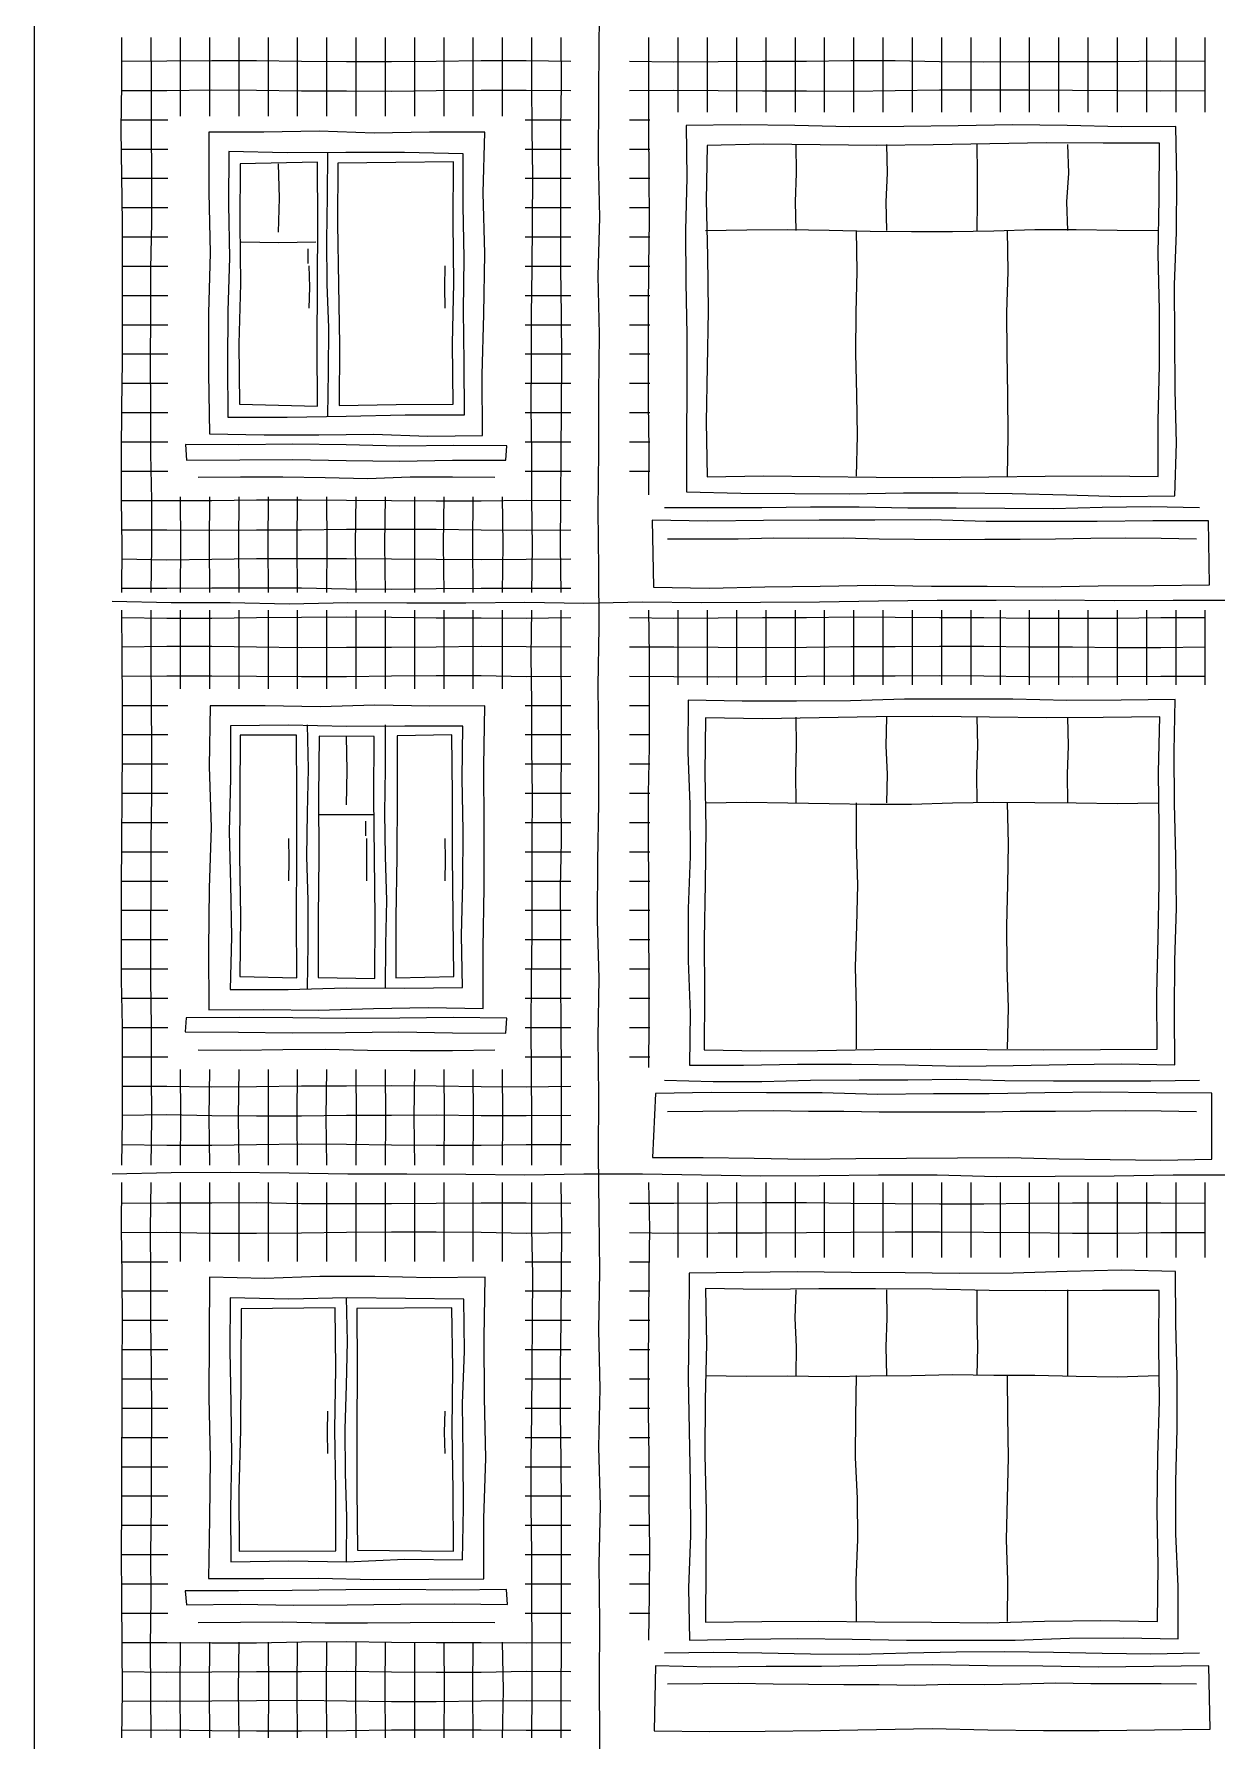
# Model space of a CAD drawing. Header units: millimetres. Extents: x 0 to 165, y 0 to 320.
# Drawn here: x 0 to 60.6, y 79 to 166.4 of the extents above; entities that cross this region are included whole.
import ezdxf

# ---------------------------------------------------------------- set-up
doc = ezdxf.new("R2010")
doc.units = ezdxf.units.MM
for name, color, linetype, true_color in [('01_KARKAS', 1, 'Continuous', 0xd62728), ('02_PROYOMY', 5, 'Continuous', 0x1f5fd6), ('03_BALKONY', 3, 'Continuous', 0x2ca02c), ('04_KLADKA', 32, 'Continuous', 0x8c5a2b)]:
    doc.layers.add(name, color=color, linetype=linetype, true_color=true_color)

msp = doc.modelspace()

# ---------------------------------------------------------------- linework, layer by layer
at = {"layer": '01_KARKAS'}
for points in [[(0, 169.057), (0, 166.038), (0, 163.019), (0, 160), (0, 156.981), (0, 153.962), (0, 150.943), (0, 147.925), (0, 144.906), (0, 141.887), (0, 138.868), (0, 135.849), (0, 132.83), (0, 129.811), (0, 126.792), (0, 123.774), (0, 120.755), (0, 117.736), (0, 114.717), (0, 111.698), (0, 108.679), (0, 105.66), (0, 102.642), (0, 99.623), (0, 96.604), (0, 93.585), (0, 90.566), (0, 87.547), (0, 84.528), (0, 81.509), (0, 78.491)], [(29.03, 76), (28.99, 79), (28.97, 82), (28.974, 85), (28.956, 88), (29.012, 91), (28.938, 94), (28.992, 97), (28.924, 100), (28.975, 103), (28.943, 106), (28.912, 109), (28.934, 112), (28.897, 115), (28.942, 118), (28.866, 121), (28.879, 124), (28.924, 127), (28.934, 130), (28.899, 133), (28.949, 136), (28.928, 139), (28.893, 142), (28.933, 145), (28.929, 148), (28.967, 151), (28.904, 154), (28.981, 157), (28.917, 160), (28.929, 163), (28.954, 166), (28.994, 169)], [(4, 137.333), (7.019, 137.267), (10.038, 137.261), (13.058, 137.209), (16.077, 137.267), (19.096, 137.249), (22.115, 137.257), (25.135, 137.281), (28.154, 137.241), (31.173, 137.302), (34.192, 137.269), (37.212, 137.286), (40.231, 137.305), (43.25, 137.35), (46.269, 137.394), (49.288, 137.393), (52.308, 137.414), (55.327, 137.368), (58.346, 137.384), (61.365, 137.394)], [(4, 108), (7.019, 108.075), (10.038, 108.091), (13.058, 108.048), (16.077, 108.009), (19.096, 108.001), (22.115, 107.978), (25.135, 107.954), (28.154, 108.007), (31.173, 108.003), (34.192, 107.958), (37.212, 107.905), (40.231, 107.914), (43.25, 107.958), (46.269, 107.946), (49.288, 107.868), (52.308, 107.876), (55.327, 107.892), (58.346, 107.955), (61.365, 107.946)]]:
    msp.add_lwpolyline(points, dxfattribs=at)
at = {"layer": '02_PROYOMY'}
for points in [[(8.942, 161.359), (8.958, 158.269), (9.01, 155.18), (8.927, 152.089), (8.931, 149), (8.991, 145.91)], [(23.085, 161.357), (20.256, 161.367), (17.428, 161.309), (14.599, 161.408), (11.771, 161.365), (8.942, 161.359)], [(22.972, 145.823), (22.961, 148.93), (23.036, 152.036), (23.087, 155.143), (22.999, 158.251), (23.085, 161.357)], [(9.97, 160.375), (9.955, 157.654), (10.002, 154.933), (9.926, 152.213), (9.898, 149.492), (9.926, 146.771)], [(21.974, 160.258), (18.974, 160.322), (15.972, 160.323), (12.971, 160.309), (9.97, 160.375)], [(15.04, 146.833), (15.078, 149.083), (15.091, 151.333), (15.013, 153.583), (14.997, 155.833), (15.038, 158.083), (15.04, 160.333)], [(22.041, 146.883), (22.027, 149.558), (21.998, 152.233), (22.027, 154.909), (21.979, 157.583), (21.974, 160.258)], [(10.556, 159.744), (10.538, 156.667), (10.575, 153.59), (10.492, 150.513), (10.524, 147.435)], [(14.51, 159.826), (10.556, 159.744)], [(12.52, 156.243), (12.564, 157.988), (12.52, 159.733)], [(14.511, 147.324), (14.502, 150.449), (14.515, 153.575), (14.537, 156.7), (14.51, 159.826)], [(15.566, 159.768), (15.543, 156.666), (15.599, 153.564), (15.636, 150.461), (15.634, 147.359)], [(21.488, 159.836), (18.527, 159.805), (15.566, 159.768)], [(21.464, 147.432), (21.435, 150.533), (21.496, 153.634), (21.471, 156.735), (21.488, 159.836)], [(10.6, 155.743), (12.52, 155.716), (14.44, 155.743)], [(14.04, 154.643), (14.04, 155.393)], [(14.09, 152.343), (14.117, 153.428), (14.09, 154.513)], [(21.05, 152.343), (21.033, 153.428), (21.05, 154.513)], [(9.926, 146.771), (12.955, 146.76), (15.984, 146.809), (19.012, 146.887), (22.041, 146.883)], [(10.524, 147.435), (14.511, 147.324)], [(15.634, 147.359), (18.549, 147.412), (21.464, 147.432)], [(24.214, 145.299), (21.47, 145.317), (18.726, 145.28), (15.982, 145.339), (13.238, 145.377), (10.494, 145.354), (7.75, 145.362)], [(7.75, 145.362), (7.807, 144.565)], [(8.991, 145.91), (11.787, 145.859), (14.584, 145.865), (17.38, 145.885), (20.176, 145.796), (22.972, 145.823)], [(24.166, 144.556), (24.214, 145.299)], [(7.807, 144.565), (10.534, 144.58), (13.26, 144.603), (15.987, 144.543), (18.713, 144.516), (21.44, 144.568), (24.166, 144.556)], [(8.4, 143.683), (10.571, 143.702), (12.743, 143.704), (14.914, 143.669), (17.086, 143.629), (19.257, 143.704), (21.429, 143.708), (23.6, 143.683)], [(9.027, 131.983), (8.97, 128.866), (9.073, 125.749), (8.97, 122.632), (8.935, 119.515), (8.948, 116.398)], [(23.083, 131.979), (20.272, 131.965), (17.461, 132.008), (14.649, 131.933), (11.838, 131.978), (9.027, 131.983)], [(23.002, 116.467), (22.998, 119.57), (23.056, 122.672), (23.055, 125.774), (23.034, 128.877), (23.083, 131.979)], [(10.061, 130.95), (10.054, 128.247), (9.997, 125.545), (10.067, 122.842), (10.104, 120.139), (10.046, 117.436)], [(21.961, 130.935), (18.986, 130.933), (16.011, 130.916), (13.036, 130.988), (10.061, 130.95)], [(10.547, 130.474), (10.543, 127.382), (10.518, 124.29), (10.566, 121.198), (10.546, 118.105)], [(13.448, 130.47), (10.547, 130.474)], [(13.467, 118.042), (13.445, 121.149), (13.453, 124.256), (13.465, 127.363), (13.448, 130.47)], [(14, 117.5), (14.038, 119.75), (14.031, 122), (13.975, 124.25), (14.007, 126.5), (14.062, 128.75), (14, 131)], [(14.601, 130.423), (14.562, 127.333), (14.593, 124.242), (14.546, 121.152), (14.548, 118.062)], [(17.423, 130.398), (14.601, 130.423)], [(16, 126.91), (16.029, 128.655), (16, 130.4)], [(17.454, 118.013), (17.466, 121.109), (17.445, 124.205), (17.411, 127.302), (17.423, 130.398)], [(18, 117.5), (18.017, 119.75), (18.067, 122), (18.001, 124.25), (17.964, 126.5), (18.004, 128.75), (18, 131)], [(18.599, 130.443), (18.598, 127.342), (18.579, 124.241), (18.531, 121.14), (18.532, 118.039)], [(21.403, 130.494), (18.599, 130.443)], [(21.505, 118.108), (21.467, 121.205), (21.434, 124.301), (21.442, 127.398), (21.403, 130.494)], [(21.94, 117.551), (21.895, 120.228), (21.971, 122.905), (21.977, 125.581), (21.931, 128.258), (21.961, 130.935)], [(14.6, 126.41), (17.4, 126.41)], [(17, 125.31), (17, 126.06)], [(13.05, 123.01), (13.069, 124.095), (13.05, 125.18)], [(17.05, 123.01), (17.053, 124.095), (17.05, 125.18)], [(21.05, 123.01), (21.077, 124.095), (21.05, 125.18)], [(10.546, 118.105), (13.467, 118.042)], [(14.548, 118.062), (17.454, 118.013)], [(18.532, 118.039), (21.505, 118.108)], [(10.046, 117.436), (13.02, 117.436), (15.993, 117.527), (18.966, 117.52), (21.94, 117.551)], [(8.948, 116.398), (11.758, 116.427), (14.569, 116.38), (17.38, 116.479), (20.19, 116.521), (23.002, 116.467)], [(7.787, 115.988), (7.739, 115.28)], [(24.212, 115.982), (21.474, 116.012), (18.737, 115.977), (15.999, 115.965), (13.262, 115.987), (10.524, 116.008), (7.787, 115.988)], [(24.166, 115.206), (24.212, 115.982)], [(7.739, 115.28), (10.477, 115.265), (13.215, 115.227), (15.952, 115.235), (18.69, 115.268), (21.428, 115.229), (24.166, 115.206)], [(8.4, 114.35), (10.571, 114.34), (12.743, 114.372), (14.914, 114.385), (17.086, 114.341), (19.257, 114.326), (21.429, 114.327), (23.6, 114.35)], [(8.987, 102.7), (8.97, 99.613), (8.95, 96.526), (9.02, 93.439), (8.981, 90.352), (8.941, 87.265)], [(23.107, 102.716), (20.283, 102.673), (17.459, 102.748), (14.635, 102.75), (11.811, 102.647), (8.987, 102.7)], [(23.043, 87.254), (23.039, 90.346), (23.139, 93.438), (23.076, 96.531), (23.057, 99.624), (23.107, 102.716)], [(10.049, 101.647), (10.034, 98.944), (10.075, 96.241), (10.103, 93.538), (10.062, 90.834), (10.076, 88.131)], [(22.018, 101.587), (19.025, 101.611), (16.033, 101.646), (13.041, 101.589), (10.049, 101.647)], [(16, 88.167), (16.017, 90.417), (15.956, 92.667), (15.942, 94.917), (16.01, 97.167), (16.055, 99.417), (16, 101.667)], [(21.954, 88.224), (21.999, 90.896), (21.972, 93.569), (21.947, 96.242), (22.052, 98.914), (22.018, 101.587)], [(10.601, 101.079), (10.598, 97.979), (10.564, 94.879), (10.492, 91.779), (10.51, 88.679)], [(15.417, 101.134), (10.601, 101.079)], [(15.449, 88.681), (15.452, 91.794), (15.399, 94.908), (15.455, 98.021), (15.417, 101.134)], [(21.392, 101.141), (16.524, 101.102)], [(16.524, 101.102), (16.557, 98.008), (16.526, 94.913), (16.525, 91.818), (16.564, 88.723)], [(21.484, 88.664), (21.46, 91.783), (21.417, 94.902), (21.443, 98.022), (21.392, 101.141)], [(15.05, 93.677), (15.038, 94.762), (15.05, 95.847)], [(21.05, 93.677), (21.018, 94.762), (21.05, 95.847)], [(10.51, 88.679), (15.449, 88.681)], [(16.564, 88.723), (21.484, 88.664)], [(10.076, 88.131), (13.046, 88.183), (16.016, 88.122), (18.984, 88.256), (21.954, 88.224)], [(24.193, 86.715), (21.45, 86.669), (18.706, 86.7), (15.963, 86.699), (13.219, 86.657), (10.476, 86.633), (7.732, 86.64)], [(7.732, 86.64), (7.805, 85.92)], [(8.941, 87.265), (11.761, 87.264), (14.582, 87.293), (17.402, 87.228), (20.223, 87.242), (23.043, 87.254)], [(24.253, 85.948), (24.193, 86.715)], [(7.805, 85.92), (10.547, 85.958), (13.288, 85.907), (16.029, 85.927), (18.771, 85.963), (21.512, 85.975), (24.253, 85.948)], [(8.4, 85.017), (10.571, 85.04), (12.743, 85.048), (14.914, 84.998), (17.086, 84.997), (19.257, 85.011), (21.429, 85.037), (23.6, 85.017)]]:
    msp.add_lwpolyline(points, dxfattribs=at)
at = {"layer": '03_BALKONY'}
for points in [[(33.405, 161.707), (33.439, 159.027), (33.376, 156.346), (33.393, 153.666), (33.439, 150.985), (33.438, 148.304), (33.416, 145.624), (33.42, 142.943)], [(58.493, 161.647), (55.706, 161.632), (52.918, 161.699), (50.131, 161.741), (47.343, 161.687), (44.555, 161.66), (41.768, 161.631), (38.98, 161.712), (36.193, 161.743), (33.405, 161.707)], [(58.445, 142.738), (58.523, 145.439), (58.461, 148.141), (58.435, 150.842), (58.424, 153.543), (58.532, 156.244), (58.536, 158.945), (58.493, 161.647)], [(34.476, 160.688), (34.429, 157.856), (34.491, 155.025), (34.534, 152.193), (34.484, 149.362), (34.435, 146.531), (34.477, 143.699)], [(57.658, 160.798), (54.761, 160.793), (51.863, 160.817), (48.965, 160.769), (46.067, 160.722), (43.17, 160.672), (40.272, 160.718), (37.374, 160.75), (34.476, 160.688)], [(39.04, 156.333), (39.007, 157.8), (39.056, 159.267), (39.04, 160.733)], [(43.68, 156.333), (43.659, 157.8), (43.712, 159.267), (43.68, 160.733)], [(48.32, 156.333), (48.333, 157.8), (48.324, 159.267), (48.32, 160.733)], [(52.96, 156.333), (52.913, 157.8), (53.011, 159.267), (52.96, 160.733)], [(57.579, 143.73), (57.586, 146.575), (57.658, 149.419), (57.649, 152.264), (57.588, 155.109), (57.642, 157.954), (57.658, 160.798)], [(34.4, 156.333), (36.509, 156.36), (38.618, 156.37), (40.727, 156.351), (42.836, 156.298), (44.945, 156.269), (47.055, 156.277), (49.164, 156.301), (51.273, 156.382), (53.382, 156.371), (55.491, 156.346), (57.6, 156.333)], [(42.133, 143.733), (42.174, 145.833), (42.144, 147.933), (42.089, 150.033), (42.108, 152.133), (42.167, 154.233), (42.133, 156.333)], [(49.867, 143.733), (49.901, 145.833), (49.888, 147.933), (49.842, 150.033), (49.828, 152.133), (49.903, 154.233), (49.867, 156.333)], [(34.477, 143.699), (37.365, 143.755), (40.253, 143.724), (43.14, 143.689), (46.028, 143.665), (48.916, 143.71), (51.804, 143.733), (54.691, 143.763), (57.579, 143.73)], [(33.42, 142.943), (36.2, 142.868), (38.98, 142.849), (41.761, 142.832), (44.542, 142.888), (47.323, 142.88), (50.104, 142.856), (52.884, 142.781), (55.664, 142.696), (58.445, 142.738)], [(32.3, 142.133), (34.791, 142.13), (37.282, 142.132), (39.773, 142.169), (42.264, 142.169), (44.755, 142.117), (47.245, 142.127), (49.736, 142.096), (52.227, 142.079), (54.718, 142.145), (57.209, 142.185), (59.7, 142.133)], [(60.17, 141.451), (57.319, 141.453), (54.468, 141.425), (51.617, 141.427), (48.767, 141.421), (45.916, 141.506), (43.065, 141.491), (40.214, 141.481), (37.363, 141.472), (34.512, 141.442), (31.662, 141.479)], [(31.662, 141.479), (31.733, 138.05)], [(60.208, 138.168), (60.17, 141.451)], [(32.45, 140.533), (34.257, 140.533), (36.063, 140.536), (37.87, 140.589), (39.677, 140.565), (41.483, 140.574), (43.29, 140.526), (45.097, 140.52), (46.903, 140.498), (48.71, 140.513), (50.517, 140.507), (52.323, 140.535), (54.13, 140.56), (55.937, 140.59), (57.743, 140.563), (59.55, 140.533)], [(31.733, 138.05), (34.58, 138.011), (37.428, 138.064), (40.275, 138.112), (43.122, 138.155), (45.97, 138.112), (48.818, 138.104), (51.665, 138.069), (54.513, 138.123), (57.36, 138.148), (60.208, 138.168)], [(33.51, 132.268), (33.49, 129.597), (33.601, 126.927), (33.602, 124.257), (33.502, 121.586), (33.507, 118.915), (33.602, 116.245), (33.579, 113.574)], [(58.455, 132.304), (55.683, 132.268), (52.912, 132.249), (50.14, 132.315), (47.368, 132.318), (44.597, 132.318), (41.825, 132.233), (39.054, 132.207), (36.282, 132.223), (33.51, 132.268)], [(58.444, 113.586), (58.418, 116.26), (58.444, 118.934), (58.524, 121.608), (58.483, 124.282), (58.415, 126.956), (58.402, 129.63), (58.455, 132.304)], [(34.403, 131.36), (34.363, 128.525), (34.412, 125.69), (34.372, 122.855), (34.327, 120.02), (34.34, 117.185), (34.324, 114.35)], [(57.679, 131.411), (54.77, 131.383), (51.86, 131.353), (48.951, 131.396), (46.041, 131.423), (43.132, 131.418), (40.222, 131.368), (37.313, 131.311), (34.403, 131.36)], [(39.04, 127), (39.018, 128.467), (39.059, 129.933), (39.04, 131.4)], [(43.68, 127), (43.713, 128.467), (43.644, 129.933), (43.68, 131.4)], [(48.32, 127), (48.288, 128.467), (48.354, 129.933), (48.32, 131.4)], [(52.96, 127), (52.947, 128.467), (52.984, 129.933), (52.96, 131.4)], [(57.537, 114.394), (57.525, 117.23), (57.583, 120.066), (57.641, 122.902), (57.632, 125.738), (57.6, 128.575), (57.679, 131.411)], [(34.4, 127), (36.509, 127.036), (38.618, 127.011), (40.727, 126.973), (42.836, 126.932), (44.945, 126.943), (47.055, 127.002), (49.164, 127.044), (51.273, 127.029), (53.382, 127.007), (55.491, 126.977), (57.6, 127)], [(42.133, 114.4), (42.131, 116.5), (42.077, 118.6), (42.145, 120.7), (42.2, 122.8), (42.13, 124.9), (42.133, 127)], [(49.867, 114.4), (49.918, 116.5), (49.853, 118.6), (49.836, 120.7), (49.886, 122.8), (49.921, 124.9), (49.867, 127)], [(34.324, 114.35), (37.226, 114.3), (40.128, 114.328), (43.029, 114.363), (45.931, 114.395), (48.832, 114.376), (51.734, 114.349), (54.635, 114.365), (57.537, 114.394)], [(32.3, 112.8), (34.791, 112.738), (37.282, 112.735), (39.773, 112.803), (42.264, 112.818), (44.755, 112.825), (47.245, 112.843), (49.736, 112.778), (52.227, 112.773), (54.718, 112.768), (57.209, 112.764), (59.7, 112.8)], [(33.579, 113.574), (36.342, 113.566), (39.105, 113.622), (41.868, 113.623), (44.63, 113.586), (47.393, 113.521), (50.156, 113.544), (52.919, 113.604), (55.682, 113.645), (58.444, 113.586)], [(31.826, 112.12), (31.678, 108.841)], [(60.336, 112.135), (57.485, 112.158), (54.634, 112.181), (51.783, 112.147), (48.932, 112.102), (46.081, 112.096), (43.23, 112.074), (40.379, 112.147), (37.528, 112.153), (34.677, 112.172), (31.826, 112.12)], [(60.328, 108.747), (60.336, 112.135)], [(32.45, 111.2), (34.257, 111.22), (36.063, 111.229), (37.87, 111.252), (39.677, 111.219), (41.483, 111.207), (43.29, 111.179), (45.097, 111.171), (46.903, 111.176), (48.71, 111.181), (50.517, 111.213), (52.323, 111.22), (54.13, 111.226), (55.937, 111.248), (57.743, 111.221), (59.55, 111.2)], [(31.678, 108.841), (34.283, 108.832), (36.887, 108.802), (39.492, 108.75), (42.097, 108.79), (44.701, 108.803), (47.306, 108.814), (49.91, 108.837), (52.515, 108.778), (55.119, 108.728), (57.724, 108.7), (60.328, 108.747)], [(33.554, 102.906), (33.546, 100.22), (33.499, 97.535), (33.558, 94.85), (33.604, 92.164), (33.625, 89.479), (33.524, 86.794), (33.571, 84.108)], [(58.467, 103.005), (55.698, 103.073), (52.931, 103.001), (50.163, 102.919), (47.395, 102.899), (44.626, 102.93), (41.858, 102.951), (39.09, 102.977), (36.322, 102.954), (33.554, 102.906)], [(58.604, 84.176), (58.61, 86.867), (58.495, 89.556), (58.488, 92.246), (58.562, 94.936), (58.567, 97.626), (58.486, 100.316), (58.467, 103.005)], [(34.4, 102.131), (34.453, 99.282), (34.371, 96.433), (34.356, 93.583), (34.425, 90.734), (34.417, 87.885), (34.394, 85.036)], [(57.633, 102.022), (54.729, 102.023), (51.825, 102.014), (48.92, 102.026), (46.016, 102.1), (43.112, 102.112), (40.208, 102.108), (37.304, 102.075), (34.4, 102.131)], [(39.04, 97.667), (39.06, 99.133), (38.989, 100.6), (39.04, 102.067)], [(43.68, 97.667), (43.646, 99.133), (43.696, 100.6), (43.68, 102.067)], [(48.32, 97.667), (48.346, 99.133), (48.31, 100.6), (48.32, 102.067)], [(52.96, 97.667), (52.964, 99.133), (52.959, 100.6), (52.96, 102.067)], [(57.551, 85.069), (57.58, 87.895), (57.528, 90.72), (57.577, 93.546), (57.648, 96.371), (57.612, 99.197), (57.633, 102.022)], [(34.4, 97.667), (36.509, 97.643), (38.618, 97.65), (40.727, 97.611), (42.836, 97.661), (44.945, 97.676), (47.055, 97.724), (49.164, 97.696), (51.273, 97.696), (53.382, 97.637), (55.491, 97.607), (57.6, 97.667)], [(42.133, 85.067), (42.117, 87.167), (42.195, 89.267), (42.175, 91.367), (42.08, 93.467), (42.103, 95.567), (42.133, 97.667)], [(49.867, 85.067), (49.888, 87.167), (49.816, 89.267), (49.86, 91.367), (49.918, 93.467), (49.885, 95.567), (49.867, 97.667)], [(34.394, 85.036), (37.289, 85.074), (40.183, 85.084), (43.078, 85.06), (45.973, 85.041), (48.867, 84.999), (51.762, 85.078), (54.657, 85.118), (57.551, 85.069)], [(33.571, 84.108), (36.352, 84.161), (39.134, 84.196), (41.915, 84.168), (44.697, 84.12), (47.479, 84.108), (50.26, 84.115), (53.041, 84.209), (55.823, 84.234), (58.604, 84.176)], [(32.3, 83.467), (34.791, 83.505), (37.282, 83.463), (39.773, 83.415), (42.264, 83.401), (44.755, 83.464), (47.245, 83.511), (49.736, 83.525), (52.227, 83.493), (54.718, 83.446), (57.209, 83.414), (59.7, 83.467)], [(31.826, 82.791), (31.761, 79.467)], [(60.183, 82.799), (57.347, 82.759), (54.512, 82.728), (51.676, 82.785), (48.84, 82.797), (46.004, 82.847), (43.169, 82.814), (40.333, 82.769), (37.497, 82.764), (34.662, 82.73), (31.826, 82.791)], [(60.255, 79.561), (60.183, 82.799)], [(32.45, 81.867), (34.257, 81.895), (36.063, 81.913), (37.87, 81.879), (39.677, 81.86), (41.483, 81.837), (43.29, 81.845), (45.097, 81.815), (46.903, 81.852), (48.71, 81.847), (50.517, 81.873), (52.323, 81.921), (54.13, 81.89), (55.937, 81.888), (57.743, 81.893), (59.55, 81.867)], [(31.761, 79.467), (34.611, 79.434), (37.46, 79.451), (40.31, 79.493), (43.159, 79.538), (46.008, 79.581), (48.858, 79.527), (51.707, 79.477), (54.557, 79.479), (57.406, 79.513), (60.255, 79.561)]]:
    msp.add_lwpolyline(points, dxfattribs=at)
at = {"layer": '04_KLADKA'}
for points in [[(4.5, 137.783), (4.504, 140.153), (4.475, 142.522), (4.481, 144.892), (4.494, 147.261), (4.523, 149.631), (4.528, 152), (4.521, 154.369), (4.524, 156.739), (4.488, 159.108), (4.46, 161.478), (4.487, 163.847), (4.5, 166.217)], [(6, 137.783), (6.038, 140.153), (6.022, 142.522), (5.983, 144.892), (5.972, 147.261), (5.97, 149.631), (5.971, 152), (5.987, 154.369), (6.027, 156.739), (6.034, 159.108), (6.006, 161.478), (6.009, 163.847), (6, 166.217)], [(7.5, 162.183), (7.5, 166.217)], [(9, 162.183), (9, 166.217)], [(10.5, 162.183), (10.5, 166.217)], [(12, 162.183), (12, 166.217)], [(13.5, 162.183), (13.5, 166.217)], [(15, 162.183), (15, 166.217)], [(16.5, 162.183), (16.5, 166.217)], [(18, 162.183), (18, 166.217)], [(19.5, 162.183), (19.5, 166.217)], [(21, 162.183), (21, 166.217)], [(22.5, 162.183), (22.5, 166.217)], [(24, 162.183), (24, 166.217)], [(25.5, 137.783), (25.535, 140.153), (25.501, 142.522), (25.502, 144.892), (25.463, 147.261), (25.485, 149.631), (25.481, 152), (25.515, 154.369), (25.53, 156.739), (25.541, 159.108), (25.519, 161.478), (25.495, 163.847), (25.5, 166.217)], [(27, 137.783), (26.974, 140.153), (26.992, 142.522), (27.002, 144.892), (27.019, 147.261), (27.034, 149.631), (27.014, 152), (26.989, 154.369), (26.979, 156.739), (26.98, 159.108), (26.988, 161.478), (27.014, 163.847), (27, 166.217)], [(31.5, 142.783), (31.508, 145.127), (31.475, 147.47), (31.475, 149.813), (31.48, 152.157), (31.493, 154.5), (31.521, 156.843), (31.516, 159.187), (31.497, 161.53), (31.488, 163.873), (31.5, 166.217)], [(33, 162.383), (33, 166.217)], [(34.5, 162.383), (34.5, 166.217)], [(36, 162.383), (36, 166.217)], [(37.5, 162.383), (37.5, 166.217)], [(39, 162.383), (39, 166.217)], [(40.5, 162.383), (40.5, 166.217)], [(42, 162.383), (42, 166.217)], [(43.5, 162.383), (43.5, 166.217)], [(45, 162.383), (45, 166.217)], [(46.5, 162.383), (46.5, 166.217)], [(48, 162.383), (48, 166.217)], [(49.5, 162.383), (49.5, 166.217)], [(51, 162.383), (51, 166.217)], [(52.5, 162.383), (52.5, 166.217)], [(54, 162.383), (54, 166.217)], [(55.5, 162.383), (55.5, 166.217)], [(57, 162.383), (57, 166.217)], [(58.5, 162.383), (58.5, 166.217)], [(60, 162.383), (60, 166.217)], [(4.5, 165), (6.8, 165.02), (9.1, 165.035), (11.4, 165.033), (13.7, 164.993), (16, 164.982), (18.3, 164.987), (20.6, 165.001), (22.9, 165.029), (25.2, 165.028), (27.5, 165)], [(30.5, 165), (32.769, 164.961), (35.038, 164.981), (37.308, 165.005), (39.577, 165.007), (41.846, 165.029), (44.115, 165.035), (46.385, 164.989), (48.654, 164.972), (50.923, 164.983), (53.192, 164.985), (55.462, 164.978), (57.731, 165.015), (60, 165)], [(4.5, 163.5), (6.8, 163.502), (9.1, 163.53), (11.4, 163.511), (13.7, 163.483), (16, 163.478), (18.3, 163.465), (20.6, 163.505), (22.9, 163.51), (25.2, 163.513), (27.5, 163.5)], [(30.5, 163.5), (32.769, 163.52), (35.038, 163.493), (37.308, 163.482), (39.577, 163.474), (41.846, 163.469), (44.115, 163.5), (46.385, 163.531), (48.654, 163.531), (50.923, 163.53), (53.192, 163.509), (55.462, 163.491), (57.731, 163.474), (60, 163.5)], [(4.5, 162), (6.85, 162)], [(25.15, 162), (27.5, 162)], [(30.5, 162), (31.55, 162)], [(4.5, 160.5), (6.85, 160.5)], [(25.15, 160.5), (27.5, 160.5)], [(30.5, 160.5), (31.55, 160.5)], [(4.5, 159), (6.85, 159)], [(25.15, 159), (27.5, 159)], [(30.5, 159), (31.55, 159)], [(4.5, 157.5), (6.85, 157.5)], [(25.15, 157.5), (27.5, 157.5)], [(30.5, 157.5), (31.55, 157.5)], [(4.5, 156), (6.85, 156)], [(25.15, 156), (27.5, 156)], [(30.5, 156), (31.55, 156)], [(4.5, 154.5), (6.85, 154.5)], [(25.15, 154.5), (27.5, 154.5)], [(30.5, 154.5), (31.55, 154.5)], [(4.5, 153), (6.85, 153)], [(25.15, 153), (27.5, 153)], [(30.5, 153), (31.55, 153)], [(4.5, 151.5), (6.85, 151.5)], [(25.15, 151.5), (27.5, 151.5)], [(30.5, 151.5), (31.55, 151.5)], [(4.5, 150), (6.85, 150)], [(25.15, 150), (27.5, 150)], [(30.5, 150), (31.55, 150)], [(4.5, 148.5), (6.85, 148.5)], [(25.15, 148.5), (27.5, 148.5)], [(30.5, 148.5), (31.55, 148.5)], [(4.5, 147), (6.85, 147)], [(25.15, 147), (27.5, 147)], [(30.5, 147), (31.55, 147)], [(4.5, 145.5), (6.85, 145.5)], [(25.15, 145.5), (27.5, 145.5)], [(30.5, 145.5), (31.55, 145.5)], [(4.5, 144), (6.85, 144)], [(25.15, 144), (27.5, 144)], [(30.5, 144), (31.55, 144)], [(4.5, 142.5), (6.8, 142.487), (9.1, 142.499), (11.4, 142.53), (13.7, 142.521), (16, 142.505), (18.3, 142.492), (20.6, 142.475), (22.9, 142.476), (25.2, 142.51), (27.5, 142.5)], [(7.5, 137.783), (7.516, 140.233), (7.5, 142.683)], [(9, 137.783), (8.986, 140.233), (9, 142.683)], [(10.5, 137.783), (10.483, 140.233), (10.5, 142.683)], [(12, 137.783), (11.988, 140.233), (12, 142.683)], [(13.5, 137.783), (13.474, 140.233), (13.5, 142.683)], [(15, 137.783), (15.01, 140.233), (15, 142.683)], [(16.5, 137.783), (16.47, 140.233), (16.5, 142.683)], [(18, 137.783), (17.967, 140.233), (18, 142.683)], [(19.5, 137.783), (19.512, 140.233), (19.5, 142.683)], [(21, 137.783), (20.977, 140.233), (21, 142.683)], [(22.5, 137.783), (22.478, 140.233), (22.5, 142.683)], [(24, 137.783), (24.025, 140.233), (24, 142.683)], [(4.5, 141), (6.8, 140.989), (9.1, 140.975), (11.4, 140.987), (13.7, 140.985), (16, 141.026), (18.3, 141.031), (20.6, 141.021), (22.9, 140.995), (25.2, 140.973), (27.5, 141)], [(4.5, 139.5), (6.8, 139.458), (9.1, 139.486), (11.4, 139.517), (13.7, 139.518), (16, 139.515), (18.3, 139.51), (20.6, 139.488), (22.9, 139.478), (25.2, 139.486), (27.5, 139.5)], [(4.5, 138), (6.8, 138.003), (9.1, 138.023), (11.4, 138.028), (13.7, 138.026), (16, 137.975), (18.3, 137.96), (20.6, 137.979), (22.9, 138.009), (25.2, 138.011), (27.5, 138)], [(4.5, 108.45), (4.535, 110.819), (4.53, 113.189), (4.532, 115.558), (4.483, 117.928), (4.473, 120.297), (4.471, 122.667), (4.499, 125.036), (4.503, 127.406), (4.523, 129.775), (4.529, 132.144), (4.505, 134.514), (4.5, 136.883)], [(4.5, 136.5), (6.8, 136.468), (9.1, 136.466), (11.4, 136.503), (13.7, 136.519), (16, 136.533), (18.3, 136.515), (20.6, 136.49), (22.9, 136.485), (25.2, 136.471), (27.5, 136.5)], [(6, 108.45), (6.038, 110.819), (6.018, 113.189), (6.007, 115.558), (5.983, 117.928), (5.974, 120.297), (5.993, 122.667), (5.993, 125.036), (6.027, 127.406), (6.037, 129.775), (6.009, 132.144), (5.998, 134.514), (6, 136.883)], [(7.5, 132.85), (7.5, 136.883)], [(9, 132.85), (9, 136.883)], [(10.5, 132.85), (10.5, 136.883)], [(12, 132.85), (12, 136.883)], [(13.5, 132.85), (13.5, 136.883)], [(15, 132.85), (15, 136.883)], [(16.5, 132.85), (16.5, 136.883)], [(18, 132.85), (18, 136.883)], [(19.5, 132.85), (19.5, 136.883)], [(21, 132.85), (21, 136.883)], [(22.5, 132.85), (22.5, 136.883)], [(24, 132.85), (24, 136.883)], [(25.5, 108.45), (25.501, 110.819), (25.474, 113.189), (25.471, 115.558), (25.487, 117.928), (25.508, 120.297), (25.508, 122.667), (25.522, 125.036), (25.53, 127.406), (25.492, 129.775), (25.498, 132.144), (25.464, 134.514), (25.5, 136.883)], [(27, 108.45), (27.02, 110.819), (27.013, 113.189), (27.009, 115.558), (26.976, 117.928), (26.984, 120.297), (26.969, 122.667), (27.013, 125.036), (27.004, 127.406), (27.021, 129.775), (27.017, 132.144), (27.007, 134.514), (27, 136.883)], [(30.5, 136.5), (32.769, 136.462), (35.038, 136.478), (37.308, 136.505), (39.577, 136.498), (41.846, 136.54), (44.115, 136.518), (46.385, 136.503), (48.654, 136.506), (50.923, 136.465), (53.192, 136.472), (55.462, 136.466), (57.731, 136.501), (60, 136.5)], [(31.5, 113.45), (31.507, 115.793), (31.517, 118.137), (31.499, 120.48), (31.485, 122.823), (31.48, 125.167), (31.482, 127.51), (31.518, 129.853), (31.528, 132.197), (31.532, 134.54), (31.5, 136.883)], [(33, 133.05), (33, 136.883)], [(34.5, 133.05), (34.5, 136.883)], [(36, 133.05), (36, 136.883)], [(37.5, 133.05), (37.5, 136.883)], [(39, 133.05), (39, 136.883)], [(40.5, 133.05), (40.5, 136.883)], [(42, 133.05), (42, 136.883)], [(43.5, 133.05), (43.5, 136.883)], [(45, 133.05), (45, 136.883)], [(46.5, 133.05), (46.5, 136.883)], [(48, 133.05), (48, 136.883)], [(49.5, 133.05), (49.5, 136.883)], [(51, 133.05), (51, 136.883)], [(52.5, 133.05), (52.5, 136.883)], [(54, 133.05), (54, 136.883)], [(55.5, 133.05), (55.5, 136.883)], [(57, 133.05), (57, 136.883)], [(58.5, 133.05), (58.5, 136.883)], [(60, 133.05), (60, 136.883)], [(4.5, 135), (6.8, 135.031), (9.1, 135.033), (11.4, 134.994), (13.7, 134.972), (16, 134.978), (18.3, 134.978), (20.6, 135.003), (22.9, 135.036), (25.2, 135.023), (27.5, 135)], [(30.5, 135), (32.769, 134.991), (35.038, 134.984), (37.308, 134.97), (39.577, 134.979), (41.846, 135.011), (44.115, 135.013), (46.385, 135.026), (48.654, 135.034), (50.923, 134.998), (53.192, 134.991), (55.462, 134.966), (57.731, 134.959), (60, 135)], [(4.5, 133.5), (6.8, 133.518), (9.1, 133.511), (11.4, 133.491), (13.7, 133.475), (16, 133.481), (18.3, 133.511), (20.6, 133.524), (22.9, 133.537), (25.2, 133.487), (27.5, 133.5)], [(30.5, 133.5), (32.769, 133.487), (35.038, 133.459), (37.308, 133.481), (39.577, 133.489), (41.846, 133.508), (44.115, 133.52), (46.385, 133.527), (48.654, 133.519), (50.923, 133.485), (53.192, 133.461), (55.462, 133.481), (57.731, 133.491), (60, 133.5)], [(4.5, 132), (6.85, 132)], [(25.15, 132), (27.5, 132)], [(30.5, 132), (31.55, 132)], [(4.5, 130.5), (6.85, 130.5)], [(25.15, 130.5), (27.5, 130.5)], [(30.5, 130.5), (31.55, 130.5)], [(4.5, 129), (6.85, 129)], [(25.15, 129), (27.5, 129)], [(30.5, 129), (31.55, 129)], [(4.5, 127.5), (6.85, 127.5)], [(25.15, 127.5), (27.5, 127.5)], [(30.5, 127.5), (31.55, 127.5)], [(4.5, 126), (6.85, 126)], [(25.15, 126), (27.5, 126)], [(30.5, 126), (31.55, 126)], [(4.5, 124.5), (6.85, 124.5)], [(25.15, 124.5), (27.5, 124.5)], [(30.5, 124.5), (31.55, 124.5)], [(4.5, 123), (6.85, 123)], [(25.15, 123), (27.5, 123)], [(30.5, 123), (31.55, 123)], [(4.5, 121.5), (6.85, 121.5)], [(25.15, 121.5), (27.5, 121.5)], [(30.5, 121.5), (31.55, 121.5)], [(4.5, 120), (6.85, 120)], [(25.15, 120), (27.5, 120)], [(30.5, 120), (31.55, 120)], [(4.5, 118.5), (6.85, 118.5)], [(25.15, 118.5), (27.5, 118.5)], [(30.5, 118.5), (31.55, 118.5)], [(4.5, 117), (6.85, 117)], [(25.15, 117), (27.5, 117)], [(30.5, 117), (31.55, 117)], [(4.5, 115.5), (6.85, 115.5)], [(25.15, 115.5), (27.5, 115.5)], [(30.5, 115.5), (31.55, 115.5)], [(4.5, 114), (6.85, 114)], [(25.15, 114), (27.5, 114)], [(30.5, 114), (31.55, 114)], [(7.5, 108.45), (7.521, 110.9), (7.5, 113.35)], [(9, 108.45), (8.974, 110.9), (9, 113.35)], [(10.5, 108.45), (10.467, 110.9), (10.5, 113.35)], [(12, 108.45), (12.009, 110.9), (12, 113.35)], [(13.5, 108.45), (13.48, 110.9), (13.5, 113.35)], [(15, 108.45), (14.969, 110.9), (15, 113.35)], [(16.5, 108.45), (16.509, 110.9), (16.5, 113.35)], [(18, 108.45), (18.01, 110.9), (18, 113.35)], [(19.5, 108.45), (19.473, 110.9), (19.5, 113.35)], [(21, 108.45), (21.028, 110.9), (21, 113.35)], [(22.5, 108.45), (22.514, 110.9), (22.5, 113.35)], [(24, 108.45), (24.015, 110.9), (24, 113.35)], [(4.5, 112.5), (6.8, 112.485), (9.1, 112.462), (11.4, 112.483), (13.7, 112.516), (16, 112.515), (18.3, 112.531), (20.6, 112.513), (22.9, 112.481), (25.2, 112.462), (27.5, 112.5)], [(4.5, 111), (6.8, 111.035), (9.1, 110.996), (11.4, 110.976), (13.7, 110.976), (16, 111.001), (18.3, 111.008), (20.6, 111.03), (22.9, 110.998), (25.2, 110.988), (27.5, 111)], [(4.5, 109.5), (6.8, 109.464), (9.1, 109.469), (11.4, 109.512), (13.7, 109.533), (16, 109.522), (18.3, 109.49), (20.6, 109.474), (22.9, 109.465), (25.2, 109.502), (27.5, 109.5)], [(4.5, 79.117), (4.527, 81.486), (4.505, 83.856), (4.493, 86.225), (4.469, 88.594), (4.488, 90.964), (4.501, 93.333), (4.518, 95.703), (4.518, 98.072), (4.525, 100.442), (4.518, 102.811), (4.48, 105.181), (4.5, 107.55)], [(6, 79.117), (5.984, 81.486), (5.969, 83.856), (5.991, 86.225), (5.981, 88.594), (6.008, 90.964), (6.018, 93.333), (6.032, 95.703), (6.018, 98.072), (5.985, 100.442), (5.978, 102.811), (5.967, 105.181), (6, 107.55)], [(7.5, 103.517), (7.5, 107.55)], [(9, 103.517), (9, 107.55)], [(10.5, 103.517), (10.5, 107.55)], [(12, 103.517), (12, 107.55)], [(13.5, 103.517), (13.5, 107.55)], [(15, 103.517), (15, 107.55)], [(16.5, 103.517), (16.5, 107.55)], [(18, 103.517), (18, 107.55)], [(19.5, 103.517), (19.5, 107.55)], [(21, 103.517), (21, 107.55)], [(22.5, 103.517), (22.5, 107.55)], [(24, 103.517), (24, 107.55)], [(25.5, 79.117), (25.523, 81.486), (25.516, 83.856), (25.502, 86.225), (25.498, 88.594), (25.461, 90.964), (25.459, 93.333), (25.49, 95.703), (25.516, 98.072), (25.532, 100.442), (25.542, 102.811), (25.499, 105.181), (25.5, 107.55)], [(27, 79.117), (26.999, 81.486), (27.017, 83.856), (27.024, 86.225), (27.026, 88.594), (27.013, 90.964), (26.996, 93.333), (26.967, 95.703), (26.965, 98.072), (26.999, 100.442), (27.011, 102.811), (27.032, 105.181), (27, 107.55)], [(31.5, 84.117), (31.522, 86.46), (31.541, 88.803), (31.513, 91.147), (31.507, 93.49), (31.474, 95.833), (31.476, 98.177), (31.485, 100.52), (31.504, 102.863), (31.537, 105.207), (31.5, 107.55)], [(33, 103.717), (33, 107.55)], [(34.5, 103.717), (34.5, 107.55)], [(36, 103.717), (36, 107.55)], [(37.5, 103.717), (37.5, 107.55)], [(39, 103.717), (39, 107.55)], [(40.5, 103.717), (40.5, 107.55)], [(42, 103.717), (42, 107.55)], [(43.5, 103.717), (43.5, 107.55)], [(45, 103.717), (45, 107.55)], [(46.5, 103.717), (46.5, 107.55)], [(48, 103.717), (48, 107.55)], [(49.5, 103.717), (49.5, 107.55)], [(51, 103.717), (51, 107.55)], [(52.5, 103.717), (52.5, 107.55)], [(54, 103.717), (54, 107.55)], [(55.5, 103.717), (55.5, 107.55)], [(57, 103.717), (57, 107.55)], [(58.5, 103.717), (58.5, 107.55)], [(60, 103.717), (60, 107.55)], [(4.5, 106.5), (6.8, 106.514), (9.1, 106.521), (11.4, 106.53), (13.7, 106.486), (16, 106.478), (18.3, 106.479), (20.6, 106.498), (22.9, 106.524), (25.2, 106.517), (27.5, 106.5)], [(30.5, 106.5), (32.769, 106.499), (35.038, 106.518), (37.308, 106.529), (39.577, 106.54), (41.846, 106.501), (44.115, 106.488), (46.385, 106.471), (48.654, 106.459), (50.923, 106.499), (53.192, 106.511), (55.462, 106.515), (57.731, 106.516), (60, 106.5)], [(4.5, 105), (6.8, 105.016), (9.1, 104.969), (11.4, 104.964), (13.7, 104.971), (16, 105.021), (18.3, 105.024), (20.6, 105.035), (22.9, 105.013), (25.2, 104.961), (27.5, 105)], [(30.5, 105), (32.769, 104.967), (35.038, 104.983), (37.308, 104.978), (39.577, 105.004), (41.846, 105.012), (44.115, 105.033), (46.385, 105.026), (48.654, 105.008), (50.923, 104.988), (53.192, 104.965), (55.462, 104.968), (57.731, 104.993), (60, 105)], [(4.5, 103.5), (6.85, 103.5)], [(25.15, 103.5), (27.5, 103.5)], [(30.5, 103.5), (31.55, 103.5)], [(4.5, 102), (6.85, 102)], [(25.15, 102), (27.5, 102)], [(30.5, 102), (31.55, 102)], [(4.5, 100.5), (6.85, 100.5)], [(25.15, 100.5), (27.5, 100.5)], [(30.5, 100.5), (31.55, 100.5)], [(4.5, 99), (6.85, 99)], [(25.15, 99), (27.5, 99)], [(30.5, 99), (31.55, 99)], [(4.5, 97.5), (6.85, 97.5)], [(25.15, 97.5), (27.5, 97.5)], [(30.5, 97.5), (31.55, 97.5)], [(4.5, 96), (6.85, 96)], [(25.15, 96), (27.5, 96)], [(30.5, 96), (31.55, 96)], [(4.5, 94.5), (6.85, 94.5)], [(25.15, 94.5), (27.5, 94.5)], [(30.5, 94.5), (31.55, 94.5)], [(4.5, 93), (6.85, 93)], [(25.15, 93), (27.5, 93)], [(30.5, 93), (31.55, 93)], [(4.5, 91.5), (6.85, 91.5)], [(25.15, 91.5), (27.5, 91.5)], [(30.5, 91.5), (31.55, 91.5)], [(4.5, 90), (6.85, 90)], [(25.15, 90), (27.5, 90)], [(30.5, 90), (31.55, 90)], [(4.5, 88.5), (6.85, 88.5)], [(25.15, 88.5), (27.5, 88.5)], [(30.5, 88.5), (31.55, 88.5)], [(4.5, 87), (6.85, 87)], [(25.15, 87), (27.5, 87)], [(30.5, 87), (31.55, 87)], [(4.5, 85.5), (6.85, 85.5)], [(25.15, 85.5), (27.5, 85.5)], [(30.5, 85.5), (31.55, 85.5)], [(4.5, 84), (6.8, 83.988), (9.1, 83.982), (11.4, 83.979), (13.7, 84.023), (16, 84.038), (18.3, 84.013), (20.6, 83.992), (22.9, 83.987), (25.2, 83.982), (27.5, 84)], [(7.5, 79.117), (7.481, 81.567), (7.5, 84.017)], [(9, 79.117), (8.985, 81.567), (9, 84.017)], [(10.5, 79.117), (10.468, 81.567), (10.5, 84.017)], [(12, 79.117), (12.016, 81.567), (12, 84.017)], [(13.5, 79.117), (13.47, 81.567), (13.5, 84.017)], [(15, 79.117), (14.977, 81.567), (15, 84.017)], [(16.5, 79.117), (16.48, 81.567), (16.5, 84.017)], [(18, 79.117), (17.982, 81.567), (18, 84.017)], [(19.5, 79.117), (19.502, 81.567), (19.5, 84.017)], [(21, 79.117), (21.024, 81.567), (21, 84.017)], [(22.5, 79.117), (22.482, 81.567), (22.5, 84.017)], [(24, 79.117), (24.039, 81.567), (24, 84.017)], [(4.5, 82.5), (6.8, 82.469), (9.1, 82.492), (11.4, 82.51), (13.7, 82.513), (16, 82.517), (18.3, 82.486), (20.6, 82.473), (22.9, 82.476), (25.2, 82.52), (27.5, 82.5)], [(4.5, 81), (6.8, 80.986), (9.1, 81.005), (11.4, 81.024), (13.7, 81.036), (16, 81.004), (18.3, 80.966), (20.6, 80.97), (22.9, 80.998), (25.2, 81.018), (27.5, 81)], [(4.5, 79.5), (6.8, 79.511), (9.1, 79.49), (11.4, 79.467), (13.7, 79.462), (16, 79.487), (18.3, 79.512), (20.6, 79.52), (22.9, 79.527), (25.2, 79.498), (27.5, 79.5)]]:
    msp.add_lwpolyline(points, dxfattribs=at)

doc.saveas('drawing.dxf')
